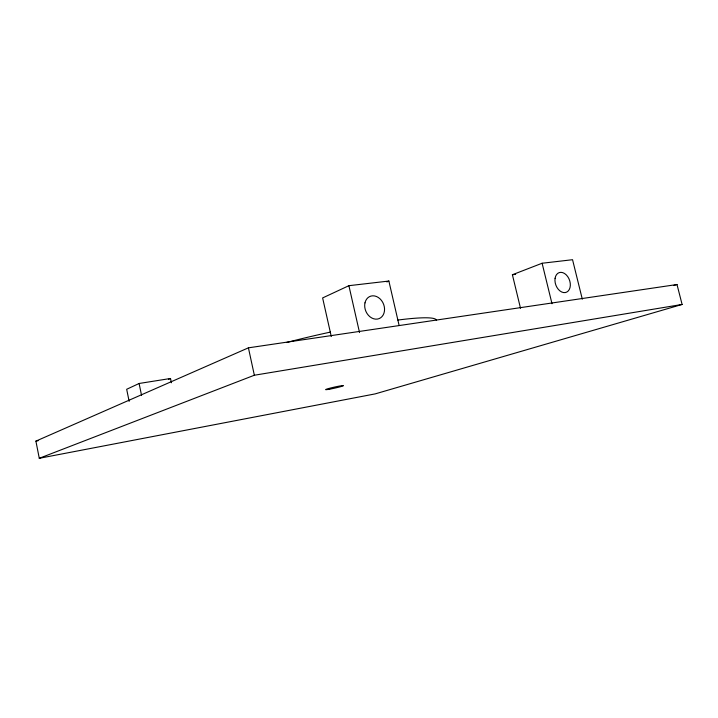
<?xml version="1.0" encoding="UTF-8"?>
<svg xmlns="http://www.w3.org/2000/svg" width="718" height="718" viewBox="0 0 718 718"><rect width="100%" height="100%" fill="white"/><g stroke="black" fill="none" stroke-linecap="round" stroke-linejoin="round"><path stroke-width="1.08" d="M171.414 382.766L170.516 378.485L139.104 383.484L126.673 389.282L129.141 401.335M399.127 325.505L388.878 281.043L348.894 285.683L322.624 297.934L331.276 336.518M168.515 379.382L170.516 378.485M386.867 281.941L388.878 281.043M35.9 441.121L248.419 347.835L677.002 284.516L682.1 304.45L375.191 393.886L39.275 458.29L35.9 441.121L38.108 440.717M520.523 308.336L512.401 274.743L542.108 263.246L572.551 259.71L582.307 299.182M39.275 458.29L254.351 375.236L682.1 304.45M673.789 285.522L677.002 284.516M512.401 274.743L515.623 274.348M542.108 263.246L552.007 303.732M348.894 285.683L359.53 332.56M248.419 347.835L254.351 375.236M139.104 383.484L141.572 395.474M286.455 342.54A114.072 11.569 -12.6 0 1 330.388 332.102M397.826 320.057A114.072 11.569 -12.6 0 1 436.436 320.354M555.077 278.324A10.465 7.27 70.2 0 0 565.165 292.585A10.465 7.27 70.2 0 0 567.678 276.547A10.465 7.27 70.2 0 0 555.077 278.324M364.977 302.861A12.009 9.549 67.6 0 0 377.336 319.088A12.009 9.549 67.6 0 0 381.545 300.519A12.009 9.549 67.6 0 0 364.977 302.861M329.706 389.165A9.101 0.538 -12.6 0 0 343.455 385.674A9.101 0.538 -12.6 0 0 330.603 388.007A9.101 0.538 -12.6 0 0 329.706 389.165"/></g></svg>
